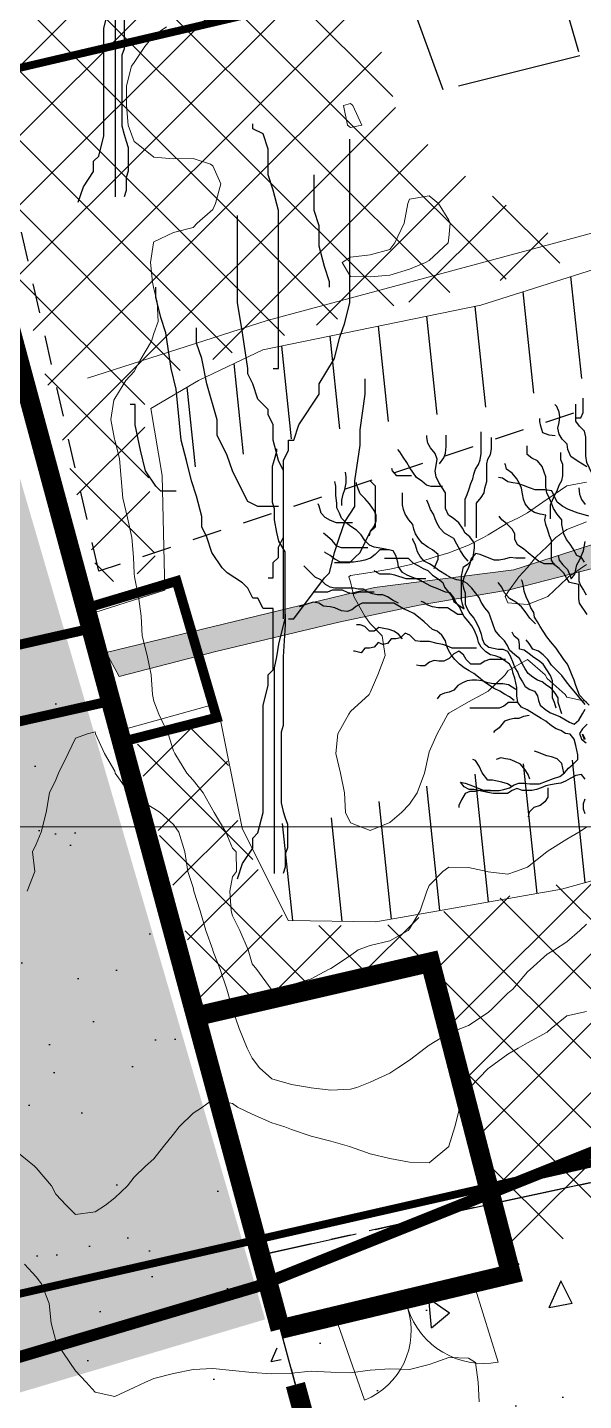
# Model space of a CAD drawing. Header units: centimetres. Extents: x 0 to 642158, y -847 to 649707.
# Drawn here: x 617011.03 to 617025.17, y 621072.78 to 621107.73 of the extents above; entities that cross this region are included whole.
import ezdxf

# ---------------------------------------------------------------- set-up
doc = ezdxf.new("R2010")
doc.units = ezdxf.units.CM
doc.header["$MEASUREMENT"] = 0
for name, pattern in [('ACAD_ISO08W100', [36, 24, -3, 6, -3]), ('CACHE', [9.525, 6.35, -3.175]), ('CENTERX2', [4, 2.5, -0.5, 0.5, -0.5]), ('JIS_02_0.7', [1.35, 0.75, -0.6])]:
    doc.linetypes.add(name, pattern=pattern)
for name, color, linetype, lineweight in [('MEV_batiment_V', 7, 'Continuous', 20), ('MEV_environnement_V', 7, 'Continuous', 20), ('MEV_grille', 254, 'Continuous', 9), ('MEV_layout inondation', 5, 'Continuous', 15), ('MEV_legende 500e', 7, 'Continuous', 9), ('MEV_schema paysager_V', 7, 'Continuous', 20), ('MEV_vegetal_V', 7, 'Continuous', 25), ('WAL_parcellaire agricole', 7, 'JIS_02_0.7', 25), ('WAL_topographie 0.5', 253, 'Continuous', 20)]:
    doc.layers.add(name, color=color, linetype=linetype, lineweight=lineweight)
doc.layers.add('MEV_hydro_Ha', color=7, linetype='Continuous', lineweight=30, true_color=0x0000f9)
doc.layers.add('SPW_parcellaire cadastral', color=7, linetype='CENTERX2', lineweight=25, true_color=0xff0542)
doc.layers.add('MEV_schema paysager_Ha', color=7, linetype='Continuous', lineweight=25, transparency=0.13)
doc.layers.add('XREF_SPW orthophoto A0 500e', color=7, linetype='Continuous')
doc.linetypes.add('FENCELINE1', pattern='A,6.35,-2.54,[133,ltypeshp.shx,S=2.54,R=0,X=-2.54,Y=0],-2.54,25.4', length=36.83)
picture_1 = doc.add_image_def('image2.png', size_in_pixel=(6614, 11023))
pattern_1 = [(95, (0, 0), (5.51551999, 4.62807079), [0.75, -8.25]), (40, (0, 0), (-6.299921674, 4.337681496), [0.6, -6.6]), (145.4514445, (0.4596, 0.386), (-0.784401643, 8.965752213), [0.63740192, -7.01142112]), (91.1842, (-1.414, 1.414), (8.71693388, 6.37613776), [1.125, -12.375]), (141.6356355, (-0.688, 1.946), (-0.27900068, 13.49711668), [0.95610342, -10.5171376]), (36.184164, (-1.414, 1.414), (-0.27900068, 13.49711667), [0.9, -9.90000001]), (66, (-0.3536, 1.768), (7.06771572, 1.373824765), [0.75, -8.25]), (11, (-0.3536, 1.768), (-3.40708593, 6.848084354), [0.6, -6.6]), (116.4514447, (0.2354, 1.882), (3.66062975, 8.221909056), [0.6374019, -7.01142112]), (82.5, (0, 0), (-2.267931853, 2.439898176), [0, -6.52, 0, -6.7, 0, -6.625]), (52.5, (0, 0), (-0.928729422, 4.649094499), [0, -3.82, 0, -6.37, 0, -2.525]), (12.5, (-1.5768, -1.5768), (3.934181673, 3.615207618), [0, -2.5, 0, -7.8, 0, -10.35]), (2.5, (-2.284, -2.284), (3.415899832, 4.831598069), [0, -3.25, 0, -5.18, 0, -7.35])]

# ---------------------------------------------------------------- blocks, each defined once
blk = doc.blocks.new('chataignier')
at = {"layer": 'MEV_vegetal_V'}
for points in [[(-1.756, 27.221), (-2.148, 27.472), (-2.484, 27.697), (-2.624, 28.004), (-2.652, 28.256), (-2.876, 28.48), (-3.016, 28.704), (-3.072, 28.984), (-3.016, 29.236), (-2.988, 29.488), (-3.016, 29.712), (-3.128, 29.964), (-3.212, 30.048)], [(-1.364, 26.605), (-1.532, 26.941), (-1.644, 27.164), (-1.756, 27.416), (-1.812, 27.724), (-1.812, 28.564), (-1.868, 28.844), (-2.092, 29.068), (-2.26, 29.292), (-2.26, 30.076)], [(-2.24, 29.449), (-2.034, 29.449), (-1.931, 29.689), (-1.931, 30.341)], [(-3.201, 28.626), (-3.475, 28.66), (-3.75, 28.763), (-3.852, 29.072), (-3.887, 29.278), (-3.887, 29.415)], [(-7.275, 24.517), (-7.275, 25.75), (-7.19, 25.963), (-7.105, 26.218), (-7.02, 26.473), (-6.935, 26.685), (-6.892, 26.898), (-6.807, 27.111), (-6.68, 27.323), (-6.595, 27.536), (-6.552, 27.833), (-6.552, 28.811)], [(-2.129, 22.477), (-2.129, 22.052), (-2.044, 21.839), (-1.917, 21.626), (-1.789, 21.414)], [(-1.746, 15.547), (-1.959, 15.335), (-2.087, 15.122), (-2.002, 14.867), (-1.789, 14.697)], [(-10.933, 23.072), (-9.869, 23.072), (-9.657, 22.859), (-9.402, 22.732), (-9.189, 22.604), (-8.976, 22.519), (-8.764, 22.307), (-8.509, 22.137), (-8.296, 21.967), (-8.211, 21.754), (-8.041, 21.541), (-7.871, 21.329), (-7.786, 21.116), (-7.573, 20.946), (-7.318, 20.776), (-7.403, 20.989), (-7.445, 21.201), (-7.445, 22.264), (-7.36, 22.689), (-7.148, 22.817), (-6.935, 23.029), (-6.85, 23.54), (-6.85, 23.752), (-7.063, 24.05), (-7.275, 24.22), (-7.403, 24.432), (-7.573, 24.687), (-7.828, 24.9), (-8.041, 25.027), (-8.168, 25.325), (-8.168, 26.048), (-8.338, 26.303), (-8.466, 26.515), (-8.594, 26.771), (-8.636, 27.026), (-8.594, 27.281), (-8.551, 27.578), (-8.636, 27.833), (-8.849, 28.088), (-8.976, 28.301), (-9.019, 28.556), (-9.019, 28.641)], [(-8.45, 27.357), (-8.244, 27.631), (-8.176, 27.837), (-8.142, 28.146), (-8.142, 28.66)], [(-6.765, 24.007), (-6.765, 25.58), (-6.552, 25.835), (-6.425, 26.048), (-6.382, 26.26), (-6.297, 26.558), (-6.297, 27.366), (-6.254, 27.578), (-6.127, 27.791), (-6.084, 28.046), (-6.084, 28.556)], [(-1.874, 22.902), (-2.002, 23.114), (-2.214, 23.199), (-2.384, 23.497), (-2.512, 23.71), (-2.682, 23.922), (-2.81, 24.177), (-2.852, 24.39), (-2.895, 24.602), (-2.895, 24.815), (-3.107, 25.07), (-3.278, 25.325), (-3.363, 25.58), (-3.448, 25.793), (-3.575, 26.048), (-3.618, 26.303), (-3.618, 26.771), (-3.703, 26.983), (-3.788, 27.238), (-4.001, 27.493), (-4.256, 27.621), (-4.468, 27.791), (-4.468, 28.173)], [(-3.065, 23.199), (-3.022, 22.987), (-2.852, 22.774), (-2.64, 22.562), (-2.554, 22.349), (-2.469, 22.137), (-2.299, 22.349), (-2.257, 22.562), (-2.214, 22.774), (-2.087, 22.987), (-2.002, 23.199), (-1.917, 23.412), (-1.832, 23.837)], [(-8.313, 26.328), (-8.828, 26.328), (-9.034, 26.396), (-9.239, 26.568), (-9.48, 26.739), (-9.651, 26.979), (-9.788, 27.185), (-9.926, 27.425), (-10.097, 27.665), (-10.235, 27.906), (-10.337, 28.008)], [(-3.405, 24.857), (-3.405, 25.495), (-3.32, 25.708), (-3.235, 25.92), (-3.107, 26.133), (-3.022, 26.388), (-2.895, 26.6), (-2.852, 26.813), (-2.852, 27.323), (-2.937, 27.536), (-2.937, 27.876)], [(-12.877, 25.47), (-12.877, 25.71), (-12.808, 25.985), (-12.739, 26.191), (-12.671, 26.499), (-12.671, 26.774), (-12.705, 26.979)], [(-9.72, 26.808), (-10.372, 26.808), (-10.578, 27.048), (-10.612, 27.151)], [(-4.553, 23.072), (-4.979, 23.072), (-5.234, 23.114), (-5.489, 23.029), (-5.744, 22.987), (-5.957, 22.987), (-6.595, 23.242), (-6.807, 23.284), (-7.02, 23.029), (-7.063, 22.817), (-7.148, 22.604), (-7.275, 22.349), (-7.36, 22.137), (-7.403, 21.924), (-7.36, 21.711), (-7.275, 21.499), (-7.275, 20.989), (-7.19, 20.776), (-7.063, 20.564), (-6.892, 20.351), (-6.765, 20.139), (-6.637, 19.883), (-6.552, 19.628), (-6.51, 19.416), (-6.425, 19.203), (-6.212, 19.033), (-5.999, 18.991), (-5.787, 18.948), (-5.574, 18.948), (-5.361, 18.863), (-5.234, 18.651), (-5.106, 18.31), (-5.021, 18.098), (-4.894, 17.885), (-4.809, 17.673), (-4.681, 17.46), (-4.553, 17.248), (-4.341, 17.12), (-4.128, 17.035), (-4.001, 16.823), (-3.958, 16.61), (-3.873, 16.397), (-3.618, 16.185), (-3.405, 16.057), (-2.98, 15.887), (-2.554, 15.632), (-2.342, 15.547), (-2.129, 15.717), (-1.959, 16.015), (-1.832, 16.227)], [(-1.746, 20.521), (-2.087, 21.031), (-2.129, 21.244), (-2.129, 21.882), (-2.342, 21.924), (-2.554, 21.967), (-2.682, 22.179), (-2.81, 22.392), (-3.022, 22.604), (-3.235, 22.774), (-3.363, 22.987), (-3.363, 23.88), (-3.448, 24.092), (-3.533, 24.347), (-3.618, 24.602), (-3.66, 24.815), (-3.618, 25.027), (-3.873, 25.07), (-4.128, 25.155), (-4.341, 25.283), (-4.553, 25.538), (-4.638, 25.75), (-4.681, 26.005), (-4.724, 26.26), (-4.809, 26.473), (-4.936, 26.685), (-5.149, 26.941), (-5.404, 27.111), (-5.446, 27.323), (-5.489, 27.366)], [(-1.832, 11.466), (-1.917, 11.678), (-1.917, 11.933), (-1.832, 12.146)], [(-1.832, 13.039), (-2.002, 13.251), (-2.257, 13.209), (-2.512, 13.081), (-2.725, 12.954), (-2.937, 12.869), (-3.15, 12.826), (-3.405, 12.784), (-3.618, 12.741), (-3.83, 12.656), (-4.043, 12.571), (-4.256, 12.529), (-4.681, 12.529), (-4.936, 12.614), (-5.149, 12.529), (-5.361, 12.401), (-5.999, 12.401), (-6.254, 12.444), (-6.892, 12.571), (-7.105, 12.571), (-7.318, 12.699), (-7.488, 12.911), (-7.275, 12.869), (-7.063, 12.784), (-6.425, 12.529), (-5.744, 12.529), (-5.532, 12.571), (-5.276, 12.656), (-5.064, 12.784), (-4.851, 12.869), (-4.596, 12.869), (-4.341, 12.826), (-3.915, 12.826), (-3.278, 13.081), (-2.98, 13.166), (-2.767, 13.336), (-2.597, 13.549), (-2.384, 13.719), (-2.172, 13.932), (-2.172, 14.144), (-2.257, 14.569), (-2.342, 14.867), (-2.512, 15.08), (-2.725, 15.122), (-2.937, 15.25), (-3.15, 15.335), (-3.363, 15.462), (-3.618, 15.675), (-3.83, 15.802), (-4.468, 16.185), (-4.724, 16.312), (-4.894, 16.525), (-4.936, 16.823), (-4.936, 17.205), (-4.979, 17.418), (-5.021, 17.63), (-5.106, 17.843), (-5.149, 18.055), (-5.276, 18.268), (-5.489, 18.438), (-5.702, 18.566), (-5.914, 18.651), (-6.127, 18.693), (-6.34, 18.821), (-6.552, 19.033), (-6.68, 19.246), (-6.722, 19.458), (-6.85, 19.798), (-6.978, 20.011), (-7.148, 20.224), (-7.318, 20.436), (-7.445, 20.649), (-7.53, 20.861), (-7.701, 21.074), (-7.786, 21.286), (-7.956, 21.499), (-8.168, 21.541), (-8.381, 21.626), (-8.594, 21.711), (-8.806, 21.797), (-9.061, 21.924), (-9.274, 22.052), (-9.487, 22.137), (-9.699, 22.222), (-9.912, 22.307), (-10.125, 22.434), (-10.295, 22.689), (-10.337, 22.902), (-10.422, 23.199), (-10.55, 23.412), (-10.763, 23.455), (-10.975, 23.497), (-11.401, 23.582), (-11.613, 23.667), (-11.826, 23.88), (-11.996, 24.135), (-12.209, 24.347), (-12.464, 24.517), (-12.676, 24.687), (-12.889, 24.9), (-12.974, 25.113), (-13.102, 25.368), (-13.102, 25.58), (-13.144, 25.92), (-13.144, 26.345), (-13.187, 26.558)], [(-11.613, 24.092), (-11.571, 24.305), (-11.401, 24.517), (-11.315, 24.772), (-11.315, 25.027), (-11.401, 25.24), (-11.613, 25.538), (-11.826, 25.793), (-12.038, 26.005), (-12.124, 26.218), (-12.209, 26.43), (-12.209, 26.515)], [(-1.672, 24.981), (-1.924, 25.065), (-2.148, 25.121), (-2.596, 25.289), (-2.848, 25.429), (-3.1, 25.625), (-3.24, 25.905), (-3.352, 26.129), (-3.66, 26.185), (-4.109, 26.185), (-4.361, 26.269), (-4.641, 26.381), (-4.893, 26.465), (-5.117, 26.493), (-5.341, 26.549), (-5.593, 26.717), (-5.761, 26.745)], [(-2.12, 26.269), (-2.092, 25.989), (-2.008, 25.737), (-1.84, 25.513)], [(-8.679, 22.604), (-8.594, 22.817), (-8.509, 23.029), (-8.509, 23.242), (-8.764, 23.455), (-8.976, 23.582), (-9.232, 23.752), (-9.402, 23.965), (-9.529, 24.177), (-9.614, 24.39), (-9.657, 24.602), (-9.827, 24.815), (-9.997, 25.07), (-10.082, 25.283), (-10.125, 25.495), (-10.125, 26.048)], [(-7.148, 22.944), (-7.318, 23.157), (-7.488, 23.412), (-7.658, 23.71), (-7.786, 23.965), (-8.211, 24.22), (-8.424, 24.432), (-8.551, 24.645), (-8.636, 24.857), (-8.721, 25.07), (-8.849, 25.283), (-8.934, 25.495), (-9.019, 25.708)], [(-12.396, 24.681), (-13.117, 24.681), (-13.391, 24.784), (-13.631, 24.921), (-13.803, 25.127), (-13.906, 25.436), (-13.94, 25.539)], [(-3.235, 22.817), (-3.703, 22.817), (-3.958, 22.944), (-4.171, 23.114), (-4.426, 23.327), (-4.638, 23.497), (-4.894, 23.667), (-5.021, 23.922), (-5.021, 24.177), (-5.149, 24.39), (-5.404, 24.645), (-5.617, 24.815), (-5.744, 24.985)], [(-11.698, 23.54), (-12.889, 23.54), (-13.102, 23.625), (-13.314, 23.88), (-13.612, 24.135), (-13.697, 24.22)], [(-2.895, 16.015), (-3.065, 16.525), (-3.065, 16.737), (-3.192, 16.95), (-3.363, 17.163), (-3.575, 17.29), (-3.788, 17.46), (-4.001, 17.545), (-4.213, 17.673), (-4.426, 17.843), (-4.553, 18.055), (-4.681, 18.268), (-4.809, 18.523), (-5.021, 18.693), (-5.276, 18.906), (-5.361, 19.118), (-5.489, 19.331), (-5.702, 19.543), (-5.914, 19.798), (-6.127, 20.394), (-6.212, 20.606), (-6.382, 20.819), (-6.552, 21.074), (-6.637, 21.286), (-6.807, 21.499), (-6.978, 21.711), (-7.19, 21.924), (-7.403, 22.052), (-7.658, 22.094), (-7.913, 22.179), (-8.126, 22.307), (-8.466, 22.519), (-8.679, 22.689), (-8.891, 22.817), (-9.146, 22.944), (-9.317, 23.157), (-9.444, 23.369), (-9.529, 23.667), (-9.657, 23.922), (-9.657, 23.965)], [(-10.72, 23.455), (-11.145, 23.455), (-11.358, 23.242), (-11.571, 23.072), (-11.826, 22.987), (-12.038, 22.944), (-12.336, 22.902), (-12.932, 22.902), (-13.187, 23.029), (-13.399, 23.199), (-13.612, 23.327), (-13.654, 23.369)], [(-10.295, 21.031), (-10.55, 21.159), (-10.805, 21.329), (-11.018, 21.414), (-11.273, 21.414), (-11.486, 21.456), (-11.698, 21.541), (-11.911, 21.669), (-12.124, 21.669), (-12.336, 21.711), (-13.187, 21.711), (-13.399, 21.754), (-13.612, 21.882), (-13.825, 22.094), (-14.08, 22.222), (-14.335, 22.477), (-14.548, 22.689), (-14.59, 22.732)], [(-9.061, 22.137), (-9.954, 22.137), (-10.465, 22.307), (-10.677, 22.349), (-11.145, 22.349), (-11.358, 22.477), (-11.401, 22.519)], [(-4.086, 20.096), (-4.341, 20.351), (-4.553, 20.649), (-4.724, 20.861), (-4.979, 21.074), (-5.276, 21.244), (-5.489, 21.499), (-5.617, 21.754), (-5.787, 21.967)], [(-1.661, 16.397), (-1.874, 16.61), (-2.087, 16.865), (-2.257, 17.29), (-2.342, 17.545), (-2.427, 17.758), (-2.554, 18.055), (-2.64, 18.268), (-2.81, 18.481), (-3.15, 18.991), (-3.405, 19.288), (-3.575, 19.501), (-3.745, 19.756), (-3.873, 19.968), (-4.001, 20.181), (-4.128, 20.394), (-4.171, 20.606), (-4.298, 20.819), (-4.383, 21.031), (-4.511, 21.329), (-4.596, 21.584), (-4.638, 21.797), (-4.681, 22.009), (-4.724, 22.094)], [(-11.401, 21.541), (-12.081, 21.541), (-12.336, 21.456), (-12.591, 21.499), (-12.846, 21.626), (-13.314, 21.626), (-13.527, 21.541), (-14.165, 21.541)], [(-5.064, 16.61), (-5.276, 16.78), (-5.489, 16.908), (-5.702, 17.035), (-5.957, 17.163), (-6.169, 17.29), (-6.425, 17.46), (-6.68, 17.673), (-6.892, 17.843), (-7.105, 17.97), (-7.318, 18.098), (-7.53, 18.268), (-7.743, 18.481), (-7.913, 18.693), (-8.041, 18.906), (-8.126, 19.118), (-8.168, 19.331), (-8.338, 19.586), (-8.551, 19.756), (-8.764, 19.841), (-9.146, 20.181), (-9.402, 20.394), (-9.614, 20.564), (-9.869, 20.691), (-10.082, 20.776), (-10.507, 21.031), (-11.953, 21.031), (-12.209, 20.904), (-12.421, 20.734), (-12.634, 20.649), (-12.889, 20.691), (-13.187, 20.819), (-13.399, 20.861), (-13.697, 20.904), (-13.91, 21.031), (-14.165, 21.074), (-14.463, 20.989), (-14.718, 20.904), (-14.803, 20.861)], [(-7.403, 20.521), (-7.615, 20.521), (-7.871, 20.691), (-8.083, 20.819), (-8.509, 20.819), (-8.764, 20.861), (-8.976, 20.946), (-9.189, 21.074), (-9.274, 21.116)], [(-10.125, 19.416), (-10.295, 19.628), (-10.507, 19.756), (-10.72, 19.841), (-10.975, 19.883), (-11.188, 19.926), (-11.401, 19.756), (-11.613, 19.756), (-11.826, 19.968), (-12.038, 20.053), (-12.209, 20.053)], [(-6.765, 18.991), (-7.871, 18.991), (-8.083, 19.076), (-8.296, 19.161), (-8.551, 19.203), (-8.891, 19.288), (-9.317, 19.288), (-9.529, 19.331), (-9.784, 19.586), (-9.997, 19.671), (-10.21, 19.458), (-10.422, 19.416), (-10.635, 19.416), (-10.805, 19.203), (-11.018, 19.161), (-11.23, 19.246), (-11.401, 19.033), (-11.613, 18.991), (-11.826, 18.991), (-11.996, 18.778), (-12.294, 18.863), (-12.336, 18.863)], [(-3.15, 16.27), (-3.235, 16.525), (-3.32, 16.737), (-3.32, 17.503), (-3.405, 17.758), (-3.575, 18.013), (-3.745, 18.268), (-3.958, 18.438), (-4.171, 18.566), (-4.383, 18.736), (-4.596, 18.906), (-4.809, 18.948), (-4.809, 19.161), (-4.851, 19.373), (-5.064, 19.543), (-5.149, 19.713)], [(-1.832, 16.44), (-2.129, 16.78), (-2.342, 17.035), (-2.512, 17.248), (-2.682, 17.46), (-2.895, 17.758), (-3.107, 17.97), (-3.363, 18.225), (-3.533, 18.481), (-3.745, 18.693), (-3.958, 18.863), (-4.213, 18.948), (-4.383, 19.203), (-4.511, 19.373)], [(-5.446, 18.481), (-6.169, 18.481), (-6.382, 18.395), (-6.595, 18.268), (-7.02, 18.268), (-7.233, 18.481), (-7.36, 18.693), (-7.573, 18.863), (-7.786, 18.736), (-7.998, 18.523), (-8.253, 18.395), (-8.466, 18.395), (-8.679, 18.438), (-8.891, 18.353), (-9.104, 18.183), (-9.317, 18.183), (-9.487, 18.225)], [(-1.874, 14.824), (-1.959, 15.08), (-1.832, 14.867)], [(-4.979, 17.12), (-5.319, 17.333), (-5.574, 17.375), (-5.999, 17.375), (-6.254, 17.418), (-6.51, 17.503), (-6.765, 17.545), (-6.978, 17.545), (-7.19, 17.503), (-7.403, 17.418), (-7.615, 17.29), (-7.786, 17.078), (-7.998, 16.993), (-8.211, 16.95), (-8.424, 16.865), (-8.551, 16.695)], [(-4.894, 16.525), (-5.319, 16.525), (-5.532, 16.355), (-5.744, 16.27), (-7.063, 16.27)], [(-4.383, 15.93), (-4.638, 15.887), (-4.851, 15.802), (-5.064, 15.802), (-5.276, 15.76), (-5.489, 15.675), (-5.744, 15.377), (-5.957, 15.207), (-5.999, 15.165)], [(-5.149, 12.699), (-5.361, 12.826), (-5.617, 12.911), (-6.042, 12.996), (-6.254, 12.996), (-6.51, 13.336), (-6.637, 13.634), (-6.807, 13.889), (-6.935, 13.932)], [(-4.341, 13.039), (-4.426, 13.251), (-4.553, 13.464), (-4.766, 13.719), (-5.021, 13.847), (-5.234, 13.932), (-5.446, 13.974), (-5.659, 14.017), (-5.872, 13.932)], [(-2.81, 13.336), (-2.852, 13.549), (-2.895, 13.762), (-3.107, 13.974), (-3.363, 14.059), (-3.575, 14.102), (-4.001, 14.272), (-4.128, 14.314)], [(-6.127, 12.529), (-6.595, 12.529), (-6.807, 12.486), (-7.063, 12.486), (-7.275, 12.401), (-7.445, 12.104), (-7.573, 11.848), (-7.573, 11.763)], [(-3.533, 12.656), (-3.533, 12.231), (-3.66, 12.019), (-3.873, 11.848), (-4.171, 11.763), (-4.383, 11.551), (-4.426, 11.338)]]:
    blk.add_lwpolyline(points, dxfattribs=at)
blk = doc.blocks.new('legende vegetal')
at = {"layer": 'MEV_vegetal_V'}
for points in [[(617012.228, 621103.095), (617012.358, 621103.484), (617012.617, 621103.874), (617012.617, 621104.134), (617012.747, 621104.264), (617012.877, 621104.783), (617012.877, 621107.511), (617013.007, 621108.03)], [(617013.171, 621103.23), (617013.171, 621108.471), (617013.225, 621108.744), (617013.28, 621109.072), (617013.444, 621109.727), (617013.444, 621111.42), (617013.28, 621111.692), (617013.225, 621111.911), (617013.171, 621112.239), (617013.171, 621112.512), (617013.116, 621112.675), (617013.116, 621113.603), (617013.171, 621113.767), (617013.225, 621113.985), (617013.225, 621114.04)], [(617013.444, 621109.836), (617013.444, 621109.563), (617013.39, 621108.744), (617013.39, 621106.997), (617013.335, 621106.834), (617013.335, 621105.032), (617013.39, 621104.813), (617013.444, 621104.65), (617013.498, 621104.486), (617013.498, 621103.885), (617013.444, 621103.721), (617013.444, 621103.394), (617013.39, 621103.23)], [(617017.184, 621098.855), (617017.314, 621098.855), (617017.314, 621102.881), (617017.184, 621103.4), (617017.054, 621103.79), (617017.054, 621104.439), (617016.924, 621104.829), (617016.665, 621104.959), (617016.665, 621105.089)], [(617017.054, 621093.529), (617017.184, 621093.529), (617017.184, 621093.919), (617017.314, 621094.049), (617017.314, 621094.308), (617017.444, 621094.569), (617017.444, 621096.517), (617017.574, 621096.776), (617017.574, 621097.036), (617017.704, 621097.036), (617017.834, 621097.426), (617018.353, 621098.205), (617018.353, 621098.465), (617018.743, 621099.114), (617018.873, 621099.634), (617019.003, 621100.024), (617019.133, 621100.543), (617019.133, 621104.699)], [(617018.613, 621100.932), (617018.613, 621101.062), (617018.484, 621101.452), (617018.353, 621101.972), (617018.353, 621102.491), (617018.224, 621102.881), (617018.224, 621103.79)], [(617017.444, 621092.49), (617017.444, 621096.257), (617017.314, 621096.517), (617017.184, 621097.036), (617017.184, 621097.426), (617017.054, 621097.686), (617017.054, 621097.815), (617016.794, 621098.075), (617016.665, 621098.465), (617016.534, 621098.725), (617016.534, 621098.855), (617016.405, 621099.763), (617016.275, 621100.543), (617016.275, 621102.751)], [(617016.275, 621085.866), (617016.405, 621086.256), (617016.665, 621086.646), (617016.665, 621086.905), (617016.794, 621087.035), (617016.924, 621087.555), (617016.924, 621090.282), (617017.054, 621090.802), (617017.054, 621091.062), (617017.184, 621091.191), (617017.184, 621092.75), (617016.924, 621092.75), (617016.794, 621093.01), (617016.665, 621093.01), (617016.534, 621093.27), (617016.405, 621093.4), (617016.015, 621093.659), (617015.885, 621093.789), (617015.625, 621094.179), (617015.495, 621094.569), (617015.365, 621094.828), (617015.365, 621095.088), (617015.235, 621095.607), (617015.105, 621095.997), (617014.975, 621096.517), (617014.846, 621097.036), (617014.715, 621098.335), (617014.585, 621098.855), (617014.456, 621099.763), (617014.326, 621100.153), (617014.196, 621100.673), (617014.196, 621100.932)], [(617017.314, 621095.348), (617016.794, 621095.348), (617016.534, 621095.477), (617016.405, 621095.737), (617016.145, 621096.257), (617016.015, 621096.646), (617015.755, 621097.166), (617015.755, 621097.556), (617015.495, 621098.465), (617015.365, 621099.114), (617015.235, 621099.504), (617015.235, 621099.894)], [(617017.574, 621092.49), (617017.704, 621092.49), (617018.484, 621093.529), (617018.613, 621093.659), (617018.743, 621094.179), (617018.873, 621094.569), (617019.003, 621094.958), (617019.263, 621095.348), (617019.263, 621095.997), (617019.393, 621096.906), (617019.393, 621097.296), (617019.523, 621098.205), (617019.523, 621098.595)], [(617014.715, 621095.737), (617014.326, 621095.737), (617014.196, 621095.867), (617013.936, 621096.257), (617013.806, 621096.776), (617013.676, 621097.426), (617013.676, 621097.945), (617013.546, 621097.945)], [(617017.218, 621086.001), (617017.218, 621091.243), (617017.273, 621091.516), (617017.327, 621091.844), (617017.491, 621092.499), (617017.491, 621094.191), (617017.327, 621094.464), (617017.273, 621094.682), (617017.218, 621095.01), (617017.218, 621095.283), (617017.163, 621095.447), (617017.163, 621096.375), (617017.218, 621096.539), (617017.273, 621096.757), (617017.273, 621096.812)], [(617018.743, 621093.919), (617019.133, 621093.919), (617019.263, 621094.049), (617019.393, 621094.179), (617019.653, 621094.698), (617019.783, 621094.828), (617019.783, 621095.867), (617019.653, 621095.997)], [(617017.491, 621092.608), (617017.491, 621092.335), (617017.437, 621091.516), (617017.437, 621089.769), (617017.382, 621089.605), (617017.382, 621087.803), (617017.437, 621087.585), (617017.491, 621087.421), (617017.546, 621087.257), (617017.546, 621086.657), (617017.491, 621086.493), (617017.491, 621086.165), (617017.437, 621086.001)]]:
    blk.add_lwpolyline(points, dxfattribs=at)
at = {"layer": 'MEV_vegetal_V', "xscale": 0.5607124200460121, "yscale": 0.5607124200460121, "zscale": 0.5607124200460121}
blk.add_blockref('chataignier', (617026.146, 621081.091), dxfattribs=at)
blk = doc.blocks.new('*U114')
at = {"layer": 'MEV_grille', "transparency": 33554687}
blk.add_lwpolyline([(-1338.461, 0), (1338.461, 0)], dxfattribs=at)
blk = doc.blocks.new('*U115')
at = {"layer": 'MEV_grille', "color": 0, "linetype": 'ByBlock', "lineweight": -2, "transparency": 16777216}
blk.add_blockref('*U114', (0, -1300), dxfattribs=at)

msp = doc.modelspace()

# ---------------------------------------------------------------- hatches: boundary and pattern name
at = {"layer": 'MEV_hydro_Ha'}
h = msp.add_hatch(color=160, dxfattribs=at)
h.dxf.hatch_style = 1
h.paths.add_polyline_path([(617013.035, 621091.819), (617019.855, 621093.478), (617023.397, 621093.927), (617025.64, 621094.644), (617028.285, 621095.003), (617030.527, 621095.854), (617032.366, 621097.423), (617033.98, 621099.306), (617036.716, 621100.606), (617040.662, 621101.637), (617044.205, 621102.937), (617048.061, 621103.744), (617054.025, 621104.282), (617056.093, 621104.142), (617059.605, 621103.623), (617072.472, 621104.868), (617077.024, 621110.242), (617091.476, 621110.915), (617091.683, 621108.615), (617094.19, 621108.674), (617094.219, 621107.2), (617090.12, 621107.112), (617090.15, 621109.058), (617077.202, 621108.615), (617073.309, 621104.016), (617059.092, 621102.689), (617058.207, 621103.087), (617054.101, 621103.299), (617047.85, 621103.008), (617044.615, 621102.318), (617037.673, 621100.102), (617034.838, 621098.976), (617032.345, 621096.295), (617030.891, 621095.261), (617028.57, 621094.507), (617025.467, 621093.975), (617023.286, 621093.417), (617020.994, 621093.025), (617018.954, 621092.597), (617015.82, 621091.845), (617013.364, 621091.212)])
at = {"layer": 'MEV_schema paysager_Ha'}
h = msp.add_hatch(dxfattribs=at)
h.set_pattern_fill('ANSI37', scale=10)
h.paths.add_polyline_path([(617025.095, 621101.949), (617022.461, 621103.705), (617020.465, 621105.38), (617020.066, 621107.056), (617018.948, 621108.731), (617016.634, 621111.045), (617015.277, 621112.801), (617012.164, 621114.636), (617010.727, 621115.753), (617009.61, 621116.152), (617008.572, 621116.95), (617006.496, 621117.668), (617012.901, 621093.532), (617014.301, 621093.98), (617014.021, 621097.507), (617014.021, 621098.291), (617014.637, 621098.907), (617016.934, 621099.691), (617018.67, 621100.25), (617024.103, 621101.538)])
at = {"layer": 'MEV_schema paysager_Ha', "transparency": 33554687}
h = msp.add_hatch(dxfattribs=at)
h.set_pattern_fill('ANSI31', color=130, scale=10, angle=51)
h.paths.add_polyline_path([(617018.124, 621097.386), (617022.821, 621098.09), (617025.698, 621098.97), (617028.163, 621099.498), (617030.453, 621100.144), (617039.613, 621103.783), (617043.664, 621105.309), (617047.304, 621105.837), (617053.88, 621106.835), (617057.473, 621106.534), (617060.631, 621106.277), (617063.625, 621106.16), (617066.442, 621106.571), (617069.025, 621107.392), (617071.256, 621108.331), (617073.898, 621108.683), (617075.248, 621109.68), (617076.92, 621110.884), (617081.551, 621111.015), (617090.605, 621111.51), (617091.608, 621111.48), (617092.109, 621111.657), (617090.811, 621112.395), (617089.01, 621112.375), (617083.136, 621112.212), (617078.662, 621112.098), (617071.128, 621110.729), (617060.768, 621107.733), (617054.603, 621107.99), (617048.353, 621107.391), (617045.522, 621106.952), (617035.54, 621104.783), (617022.565, 621100.663), (617017.018, 621099.526), (617015.382, 621098.744), (617014.173, 621098.033), (617014.457, 621096.326), (617016.48, 621096.857)])
h = msp.add_hatch(dxfattribs=at)
h.set_pattern_fill('ANSI31', color=130, scale=10, angle=51)
h.paths.add_polyline_path([(617016.49, 621087.348), (617017.662, 621085.003), (617019.894, 621084.966), (617024.613, 621085.802), (617028.639, 621086.912), (617036.692, 621091.075), (617040.51, 621091.908), (617051.338, 621092.741), (617060.432, 621094.198), (617068.197, 621094.727), (617071.918, 621095.826), (617080.714, 621097.263), (617086.464, 621095.657), (617094.499, 621097.686), (617096.782, 621098.954), (617097.543, 621100.391), (617097.712, 621101.575), (617096.782, 621102.927), (617094.104, 621100.865), (617091.727, 621100.287), (617090.313, 621099.837), (617082.796, 621100.48), (617080.097, 621099.452), (617075.857, 621099.397), (617070.783, 621098.425), (617065.847, 621097.66), (617058.757, 621097.382), (617052.153, 621096.826), (617046.87, 621096.687), (617041.448, 621095.367), (617038.111, 621094.811), (617035.887, 621093.977), (617033.176, 621092.101), (617029.839, 621090.086), (617026.294, 621089.183), (617023.444, 621088.974), (617020.594, 621088.279), (617019.064, 621087.654)])

# ---------------------------------------------------------------- linework, layer by layer
at = {"linetype": 'CACHE', "ltscale": 0.5}
msp.add_lwpolyline([(617006.336, 621130.467), (617017.629, 621133.073), (617025.075, 621107.012), (617021.6, 621106.144), (617016.76, 621119.546), (617009.562, 621117.809), (617006.708, 621130.591)], dxfattribs=at)
at = {"layer": 'MEV_environnement_V', "const_width": 0.25}
msp.add_lwpolyline([(617012.733, 621093.014), (617014.825, 621093.641), (617015.845, 621090.165), (617013.596, 621089.59)], dxfattribs=at)
at = {"layer": 'MEV_schema paysager_V', "linetype": 'FENCELINE1', "ltscale": 0.2}
msp.add_lwpolyline([(617012.556, 621098.808), (617017.124, 621100.274), (617035.425, 621105.203), (617048.358, 621107.765), (617060.48, 621109.263), (617075.189, 621112.192), (617090.707, 621113.013), (617098.807, 621109.562), (617108.408, 621109.411), (617108.184, 621134.542), (617100.574, 621193.043), (617092.984, 621204.406)], dxfattribs=at)
at = {"layer": 'MEV_schema paysager_V', "color": 130}
for points in [[(617092.109, 621111.657), (617090.811, 621112.395), (617089.01, 621112.375), (617083.136, 621112.212), (617078.662, 621112.098), (617071.128, 621110.729), (617060.768, 621107.733), (617054.603, 621107.99), (617048.353, 621107.391), (617045.522, 621106.952), (617035.54, 621104.783), (617022.565, 621100.663), (617017.018, 621099.526), (617015.382, 621098.744), (617014.173, 621098.033), (617014.457, 621096.326), (617014.528, 621093.411), (617012.745, 621092.84)], [(617013.354, 621089.825), (617015.853, 621090.526), (617016.49, 621087.348), (617017.662, 621085.003), (617019.894, 621084.966), (617024.613, 621085.802), (617028.639, 621086.912), (617036.692, 621091.075), (617040.51, 621091.908), (617051.338, 621092.741), (617060.432, 621094.198), (617068.197, 621094.727), (617071.918, 621095.826), (617080.714, 621097.263), (617086.464, 621095.657), (617094.499, 621097.686), (617096.782, 621098.954), (617097.543, 621100.391), (617097.712, 621101.575)]]:
    msp.add_lwpolyline(points, dxfattribs=at)
at = {"layer": 'MEV_schema paysager_V'}
msp.add_lwpolyline([(617025.467, 621093.975), (617023.286, 621093.417), (617020.994, 621093.025), (617018.954, 621092.597), (617015.82, 621091.845), (617013.364, 621091.212), (617013.035, 621091.819), (617019.855, 621093.478), (617023.397, 621093.927), (617025.64, 621094.644)], dxfattribs=at)
at = {"layer": 'MEV_vegetal_V'}
msp.add_lwpolyline([(617020.825, 621103.55), (617020.825, 621103.55)], dxfattribs=at)
at = {"layer": 'WAL_parcellaire agricole'}
msp.add_lwpolyline([(617042.845, 621103.895), (617012.847, 621093.891), (616997.982, 621159.103), (616995.481, 621170.388), (616996.237, 621172.588), (616994.837, 621177.888), (616991.837, 621177.388), (616930.94, 621159.681), (616925.266, 621182.309), (616990.191, 621202.316), (616991.691, 621205.459), (616989.976, 621209.387), (616986.118, 621212.53), (616964.548, 621207.027), (616907.479, 621191.949), (616895.475, 621229.376)], dxfattribs=at)
at = {"layer": 'WAL_topographie 0.5'}
for points in [[(617019.536, 621105.25), (617019.25, 621105.183), (617019.167, 621105.25), (617019.068, 621105.75), (617019.25, 621105.795), (617019.303, 621105.75), (617019.536, 621105.25)], [(617021.15, 621101.75), (617020.75, 621101.579), (617020.25, 621101.426), (617019.75, 621101.383), (617019.25, 621101.39), (617019.036, 621101.75), (617019.25, 621101.888), (617019.75, 621101.943), (617020.25, 621102.083), (617020.375, 621102.25), (617020.611, 621102.75), (617020.706, 621103.25), (617020.75, 621103.361), (617021.25, 621103.451), (617021.483, 621103.25), (617021.75, 621102.831), (617021.778, 621102.75), (617021.75, 621102.375), (617021.732, 621102.25), (617021.25, 621101.799), (617021.15, 621101.75)], [(617025.25, 621096.156), (617024.75, 621096.063), (617024.294, 621095.75), (617024.25, 621095.726), (617023.75, 621095.381), (617023.522, 621095.25), (617023.25, 621095.12), (617022.75, 621094.817), (617022.625, 621094.75), (617022.25, 621094.555), (617021.75, 621094.363), (617021.375, 621094.25), (617021.25, 621094.204), (617020.75, 621094.051), (617020.25, 621093.948), (617019.75, 621093.859), (617019.25, 621093.779), (617019.204, 621093.75), (617019.25, 621093.625), (617019.331, 621093.25), (617019.61, 621092.75), (617019.75, 621092.562), (617020.053, 621092.25), (617020.128, 621091.75), (617019.939, 621091.25), (617019.75, 621090.802), (617019.722, 621090.75), (617019.25, 621090.324), (617019.202, 621090.25), (617018.927, 621089.75), (617018.874, 621089.25), (617018.994, 621088.75), (617019.098, 621088.25), (617019.121, 621087.75), (617019.25, 621087.49), (617019.75, 621087.29), (617020.25, 621087.499), (617020.544, 621087.75), (617020.75, 621087.962), (617020.941, 621088.25), (617021.129, 621088.75), (617021.238, 621089.25), (617021.25, 621089.298), (617021.447, 621089.75), (617021.722, 621090.25), (617021.75, 621090.278), (617022.25, 621090.565), (617022.598, 621090.75), (617022.75, 621090.837), (617023.176, 621091.25), (617023.25, 621091.357), (617023.75, 621091.642), (617024.193, 621091.25), (617024.25, 621091.163), (617024.702, 621090.75), (617024.75, 621090.685), (617025.25, 621090.573)], [(617025.25, 621095.15), (617024.75, 621094.952), (617024.469, 621094.75), (617024.25, 621094.519), (617023.957, 621094.25), (617023.75, 621093.986), (617023.526, 621093.75), (617023.25, 621093.362), (617023.177, 621093.25), (617023.25, 621093.09), (617023.75, 621093.046), (617024.25, 621093.236)], [(617024.25, 621093.236), (617024.266, 621093.25), (617024.75, 621093.704), (617024.789, 621093.75), (617025.25, 621094.065)]]:
    msp.add_lwpolyline(points, dxfattribs=at)

# ---------------------------------------------------------------- pictures from other files: only their frames are drawn
image = msp.add_image(picture_1, insert=(616830.845, 620745.783), size_in_units=(429.466, 715.756), dxfattribs=dict(brightness=75))
image.dxf.flags = 7

# ---------------------------------------------------------------- next in the draw order: wipeouts: each hides what was drawn before it
msp.add_wipeout([(616970.725, 621058.078), (616976.551, 621059.816), (616979.173, 621050.828), (617003.962, 621058.217), (617002.93, 621062.013), (617017.746, 621065.982), (617017.599, 621068.996), (617018.689, 621069.026), (617015.035, 621082.757), (617021.471, 621084.207), (617023.543, 621075.819), (617017.722, 621074.351), (617019.19, 621069.082), (617039.016, 621069.277), (617051.92, 621070.219), (617052.746, 621057.949), (617055.418, 621058.121), (617056.67, 621044.451), (617054.226, 621044.233), (617062.131, 621016.543), (617027.393, 621006.225), (617026.476, 621009.473), (617019.532, 621007.273), (617020.502, 621004.156), (616988.43, 620994.994), (616983.128, 621015.156), (616975.418, 621044.848), (616974.335, 621049.238), (616973.452, 621048.957), (616973.031, 621050.341)]).dxf.layer = 'XREF_SPW orthophoto A0 500e'

# ---------------------------------------------------------------- next in the draw order: hatches: boundary and pattern name
at = {"layer": 'MEV_schema paysager_Ha', "lineweight": 30, "transparency": 33554687}
h = msp.add_hatch(dxfattribs=at)
h.set_pattern_fill('AR-SAND', color=256, scale=2, angle=45)
h.set_pattern_definition([(82.5, (0, 0), (-2.814026368, 2.635854245), [0, -3.04, 0, -3.4, 0, -3.25]), (52.5, (0, 0), (-1.48827502, 6.49395946), [0, -1.64, 0, -2.74, 0, -1.05]), (12.5, (-1.7395, -1.7395), (4.396058546, 4.412064766), [0, -1, 0, -3.6, 0, -4.7]), (2.5, (-1.7395, -1.7395), (3.010084327, 5.492525702), [0, -0.5, 0, -2.36, 0, -2.7])])
h.paths.add_polyline_path([(617010.672, 621096.84), (616995.24, 621092.714), (617001.404, 621070.165), (617017.077, 621074.847)])
h = msp.add_hatch(color=256, dxfattribs=at)
h.dxf.hatch_style = 1
h.set_gradient(color1=(76, 153, 76), tint=1, name='SPHERICAL')
h.paths.add_polyline_path([(617010.672, 621096.84), (616995.24, 621092.714), (617001.404, 621070.165), (617017.077, 621074.847)])
at = {"layer": 'MEV_schema paysager_Ha'}
h = msp.add_hatch(dxfattribs=at)
h.set_pattern_fill('ANSI37', scale=10)
h.paths.add_polyline_path([(617017.644, 621084.88), (617016.45, 621087.148), (617015.942, 621090.104), (617013.762, 621089.465), (617015.173, 621084.258), (617015.385, 621082.835), (617021.306, 621083.915), (617023.423, 621076.182), (617028.638, 621079.221), (617027.359, 621086.817), (617024.795, 621085.986), (617020.078, 621084.863)])
at = {"layer": 'MEV_schema paysager_Ha', "transparency": 33554687}
h = msp.add_hatch(dxfattribs=at)
h.set_pattern_fill('AR-CONC', color=256, angle=45)
h.set_pattern_definition(pattern_1)
edge = h.paths.add_edge_path()
edge.add_line((617079.079, 621034.977), (617067.517, 621075.566))
edge.add_line((617067.517, 621075.566), (617055.125, 621074.436))
edge.add_line((617055.125, 621074.436), (617054.692, 621081.617))
edge.add_line((617054.692, 621081.617), (617029.349, 621079.71))
edge.add_line((617029.349, 621079.71), (617023.398, 621075.899))
edge.add_line((617023.398, 621075.899), (617017.682, 621074.629))
edge.add_line((617017.682, 621074.629), (617019.216, 621069.153))
edge.add_line((617019.216, 621069.153), (617029.754, 621069.319))
edge.add_line((617029.754, 621069.319), (617038.972, 621069.319))
edge.add_line((617038.972, 621069.319), (617052.141, 621070.326))
edge.add_line((617052.141, 621070.326), (617052.335, 621061.329))
edge.add_line((617052.335, 621061.329), (617052.767, 621057.907))
edge.add_line((617052.767, 621057.907), (617055.426, 621058.099))
edge.add_line((617055.426, 621058.099), (617055.191, 621061.361))
edge.add_line((617055.191, 621061.361), (617059.569, 621061.58))
edge.add_arc((617060.237, 621054.009), 7.601, -7.0939, 95.0454, ccw=False)
edge.add_arc((617058.745, 621054.126), 9.097, 281.092, 353.3336, ccw=False)
edge.add_arc((617062.051, 621026.023), 19.239, 27.7362, 94.6378, ccw=False)
h = msp.add_hatch(dxfattribs=at)
h.set_pattern_fill('AR-CONC', color=256, angle=45)
h.set_pattern_definition(pattern_1)
h.paths.add_polyline_path([(616970.409, 621060.963), (617017.149, 621074.866), (617017.798, 621072.822), (617001.239, 621067.985), (617003.982, 621058.263), (616979.093, 621050.735), (616976.749, 621059.759), (616971.262, 621058.064)])

# ---------------------------------------------------------------- next in the draw order: linework, layer by layer
at = {"layer": 'MEV_batiment_V'}
msp.add_lwpolyline([(617022.413, 621075.642), (617022.998, 621073.754, -0.373214), (617020.703, 621075.124, -0.389427), (617019.603, 621072.79), (617018.927, 621074.734)], format="xyb", dxfattribs=at)
at = {"layer": 'MEV_environnement_V', "const_width": 0.5}
for points in [[(617002.351, 621130.627), (617017.463, 621074.599)], [(617017.463, 621074.599), (617023.327, 621076.001), (617021.277, 621083.939), (617015.313, 621082.56)], [(617018.973, 621069.035), (617017.846, 621073.187)]]:
    msp.add_lwpolyline(points, dxfattribs=at)
at = {"layer": 'MEV_environnement_V', "linetype": 'CACHE', "ltscale": 0.3, "const_width": 0.25}
for points in [[(616923.688, 621072.286), (617012.786, 621092.465)], [(616924.073, 621070.618), (617013.361, 621090.636)]]:
    msp.add_lwpolyline(points, dxfattribs=at)
at = {"layer": 'MEV_layout inondation', "const_width": 0.2}
for points in [[(617284.343, 621088.996), (617234.522, 621104.967), (617174.916, 621100.392), (617142.145, 621114.857), (617099.357, 621122.893), (617044.82, 621117.795), (617023.623, 621109.699), (616923.471, 621086.246), (616900.942, 621085.199), (616869.556, 621081.82)], [(616805.513, 621043.508), (616905.775, 621054.403), (616926.218, 621056.194), (617038.256, 621081.755), (617058.189, 621088.219), (617087.251, 621091.263), (617092.888, 621091.636), (617110.876, 621087.3), (617135.893, 621084.476), (617163.198, 621072.152), (617173.701, 621069.99), (617233.162, 621073.07), (617279.62, 621037.923)]]:
    msp.add_lwpolyline(points, dxfattribs=at)
at = {"layer": 'MEV_legende 500e', "color": 100, "linetype": 'ACAD_ISO08W100', "ltscale": 0.2, "const_width": 0.3}
msp.add_lwpolyline([(617000.131, 620971.141), (617079.16, 620994.025), (617081.458, 620967.714), (617102.868, 620969.573), (617100.046, 620999.925), (617094.813, 620999.536), (617093.198, 621020.522), (617102.686, 621023.405), (617101.526, 621042.843), (617078.512, 621041.273), (617066.616, 621084.78), (617029.316, 621080.67), (617016.854, 621075.678), (616968.764, 621061.412), (616987.781, 620995.188)], close=True, dxfattribs=at)
at = {"layer": 'SPW_parcellaire cadastral'}
for points in [[(616991.404, 621171.223), (617016.951, 621076.482), (617018.912, 621069.259), (617017.534, 621069.286), (617017.689, 621067.658), (617014.801, 621066.797), (617015.157, 621065.575), (616995.5, 621059.841), (616996.597, 621056.308), (616978.443, 621052.383), (616975.69, 621061.997), (616970.215, 621060.861), (616966.235, 621077.979), (616947.314, 621153.754), (616945.975, 621159.089), (616945.772, 621159.899), (616948.261, 621160.611), (616990.763, 621173.361), (616991.404, 621171.223)], [(617029.24, 621079.171), (617022.163, 621077.64), (617016.951, 621076.482), (616991.404, 621171.223)], [(617018.912, 621069.259), (617016.951, 621076.482), (617022.163, 621077.64), (617029.24, 621079.171), (617029.209, 621079.753), (617087.831, 621084.789), (617086.44, 621099.629), (617086.142, 621102.81), (617082.447, 621102.652), (617082.263, 621106.533), (617089.367, 621106.834), (617089.691, 621103.189), (617089.976, 621099.958), (617093.386, 621100.347), (617097.498, 621100.817), (617102.164, 621101.35), (617106.329, 621101.826), (617113.514, 621039.906)]]:
    msp.add_lwpolyline(points, dxfattribs=at)
at = {"layer": 'WAL_topographie 0.5'}
for points in [[(617014.571, 621107.75), (617014.25, 621107.529), (617014.021, 621107.25), (617013.75, 621106.839), (617013.675, 621106.75), (617013.55, 621106.25), (617013.548, 621105.75), (617013.594, 621105.25), (617013.75, 621104.833), (617013.85, 621104.75), (617014.25, 621104.434), (617014.75, 621104.391), (617015.25, 621104.394), (617015.683, 621104.25), (617015.75, 621104.215), (617015.949, 621103.75), (617015.818, 621103.25), (617015.75, 621103.097), (617015.347, 621102.75), (617015.25, 621102.643), (617014.75, 621102.513), (617014.25, 621102.279), (617014.24, 621102.25), (617014.162, 621101.75), (617014.214, 621101.25), (617014.25, 621101.083), (617014.327, 621100.75), (617014.357, 621100.25), (617014.25, 621099.942), (617014.188, 621099.75), (617013.886, 621099.25), (617013.75, 621098.972), (617013.533, 621098.75), (617013.25, 621098.286), (617013.232, 621098.25), (617013.155, 621097.75), (617013.247, 621097.25), (617013.25, 621097.237), (617013.373, 621096.75), (617013.419, 621096.25), (617013.454, 621095.75), (617013.579, 621095.25), (617013.686, 621094.75), (617013.73, 621094.25), (617013.75, 621093.833), (617013.757, 621093.75), (617013.856, 621093.25), (617013.92, 621092.75), (617013.947, 621092.25), (617014.075, 621091.75), (617014.182, 621091.25), (617014.21, 621090.75), (617014.25, 621090.581), (617014.371, 621090.25), (617014.61, 621089.75), (617014.75, 621089.323), (617014.782, 621089.25), (617015.084, 621088.75), (617015.25, 621088.571), (617015.5, 621088.25), (617015.75, 621087.805), (617015.784, 621087.75), (617016.077, 621087.25), (617016.25, 621086.842), (617016.341, 621086.75), (617016.35, 621086.25), (617016.25, 621086.109), (617016.178, 621085.75), (617016.212, 621085.25), (617016.25, 621085.115), (617016.432, 621084.75), (617016.643, 621084.25), (617016.75, 621083.895), (617016.861, 621083.75), (617017.229, 621083.25), (617017.25, 621083.219), (617017.338, 621083.25), (617017.75, 621083.361), (617018.25, 621083.518), (617018.684, 621083.75), (617018.75, 621083.778), (617019.25, 621084.108), (617019.443, 621084.25), (617019.75, 621084.364), (617020.25, 621084.482), (617020.711, 621084.75), (617020.75, 621084.786), (617021.018, 621085.25), (617021.184, 621085.75), (617021.25, 621085.892), (617021.597, 621086.25), (617021.75, 621086.354), (617022.25, 621086.35), (617022.722, 621086.25), (617022.75, 621086.241), (617023.25, 621086.183), (617023.44, 621086.25), (617023.75, 621086.362), (617024.242, 621086.75), (617024.25, 621086.756), (617024.75, 621087.071), (617025.051, 621087.25), (617025.25, 621087.374)], [(617011.021, 621085.75), (617011.22, 621086.25), (617011.16, 621086.75), (617011.25, 621086.944), (617011.381, 621087.25), (617011.512, 621087.75), (617011.595, 621088.25), (617011.75, 621088.583), (617011.818, 621088.75), (617012.07, 621089.25), (617012.25, 621089.641), (617012.562, 621089.75), (617012.75, 621089.802), (617012.763, 621089.75), (617012.992, 621089.25), (617013.25, 621088.806), (617013.265, 621088.75), (617013.618, 621088.25), (617013.75, 621088.154), (617014.25, 621087.851), (617014.403, 621087.75), (617014.75, 621087.447), (617014.879, 621087.25), (617015.038, 621086.75), (617015.107, 621086.25), (617015.25, 621085.843), (617015.265, 621085.75), (617015.42, 621085.25), (617015.571, 621084.75), (617015.743, 621084.25), (617015.75, 621084.237), (617015.935, 621083.75), (617016.101, 621083.25), (617016.248, 621082.75), (617016.25, 621082.745), (617016.419, 621082.25), (617016.623, 621081.75), (617016.75, 621081.494), (617016.937, 621081.25), (617017.25, 621080.97), (617017.75, 621080.827), (617018.208, 621080.75), (617018.25, 621080.743), (617018.75, 621080.679), (617019.25, 621080.705), (617019.406, 621080.75), (617019.75, 621080.881), (617020.25, 621081.114), (617020.453, 621081.25), (617020.75, 621081.448), (617021.145, 621081.75), (617021.25, 621081.826), (617021.75, 621082.13), (617022.05, 621082.25), (617022.25, 621082.331), (617022.75, 621082.658), (617022.853, 621082.75), (617023.25, 621083.149), (617023.371, 621083.25), (617023.75, 621083.69), (617023.816, 621083.75), (617024.25, 621084.143), (617024.433, 621084.25), (617024.75, 621084.455), (617025.082, 621084.75), (617025.25, 621084.903)], [(617010.75, 621079.121), (617011.209, 621078.75), (617011.25, 621078.705), (617011.643, 621078.25), (617011.75, 621078.031), (617012.014, 621077.75), (617012.25, 621077.517), (617012.75, 621077.581), (617013.021, 621077.75), (617013.25, 621077.943), (617013.574, 621078.25), (617013.75, 621078.471), (617014.036, 621078.75), (617014.25, 621078.934), (617014.492, 621079.25), (617014.75, 621079.561), (617014.891, 621079.75), (617015.25, 621080.099), (617015.484, 621080.25), (617015.75, 621080.442), (617016.25, 621080.339), (617016.372, 621080.25), (617016.75, 621080.067), (617017.25, 621079.851), (617017.578, 621079.75), (617017.75, 621079.676), (617018.25, 621079.514), (617018.75, 621079.379), (617019.218, 621079.25), (617019.25, 621079.237), (617019.75, 621079.061), (617020.25, 621078.941), (617020.75, 621078.847), (617021.25, 621078.831), (617021.746, 621079.25), (617021.75, 621079.258), (617021.901, 621079.75), (617022.03, 621080.25), (617022.25, 621080.7), (617022.282, 621080.75), (617022.75, 621081.232), (617022.771, 621081.25), (617023.25, 621081.597), (617023.508, 621081.75), (617023.75, 621081.889), (617024.25, 621082.156), (617024.346, 621082.25), (617024.75, 621082.576), (617025.25, 621082.68)], [(617010.953, 621076.25), (617011.25, 621075.929), (617011.387, 621075.75), (617011.586, 621075.25), (617011.637, 621074.75), (617011.75, 621074.304), (617011.768, 621074.25), (617012.106, 621073.75), (617012.25, 621073.536), (617012.526, 621073.25), (617012.75, 621072.996), (617013.25, 621072.887), (617013.75, 621073.114), (617014.032, 621073.25), (617014.25, 621073.344), (617014.75, 621073.473), (617015.25, 621073.572), (617015.75, 621073.593), (617016.25, 621073.544), (617016.75, 621073.495), (617017.25, 621073.464), (617017.75, 621073.477), (617018.25, 621073.528), (617018.75, 621073.504), (617019.25, 621073.486), (617019.75, 621073.553), (617020.25, 621073.587), (617020.75, 621073.571), (617021.25, 621073.694), (617021.393, 621073.75), (617021.75, 621073.879), (617022.25, 621073.856), (617022.422, 621073.75), (617022.493, 621073.25), (617022.515, 621072.75)]]:
    msp.add_lwpolyline(points, dxfattribs=at)

# ---------------------------------------------------------------- next in the draw order: block references
at = {"layer": 'MEV_grille', "transparency": 33554687}
msp.add_blockref('*U115', (616669.481, 622387.381), dxfattribs=at)
at = {"layer": 'MEV_vegetal_V'}
msp.add_blockref('legende vegetal', (0.098, 0.193), dxfattribs=at)

doc.saveas('drawing.dxf')
